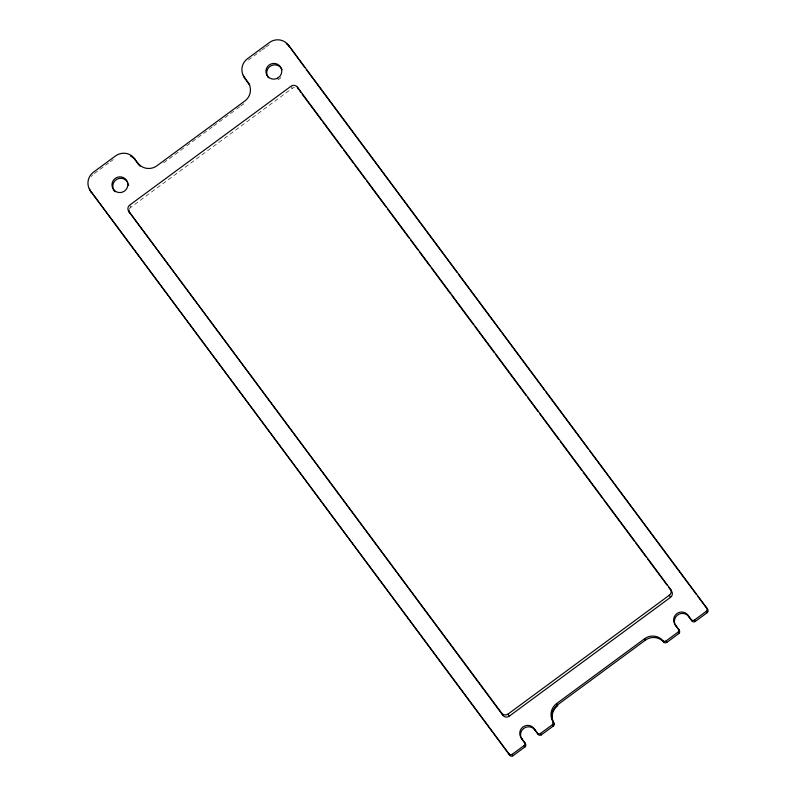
<?xml version="1.0" encoding="UTF-8"?>
<svg xmlns="http://www.w3.org/2000/svg" width="796" height="796" viewBox="0 0 796 796"><rect width="100%" height="100%" fill="white"/><g stroke="black" fill="none" stroke-linecap="round" stroke-linejoin="round"><path stroke-width="0.6" stroke-dasharray="3.98 2.98" d="M94.326 173.548L109.321 162.503M110.316 161.767L113.321 159.558M248.272 60.128L261.267 50.556M262.262 49.82L265.267 47.611M266.262 46.874L269.267 44.656M163.687 162.802L185.687 146.603M186.682 145.867L212.671 126.713M213.676 125.977L235.666 109.778M236.661 109.042L239.666 106.833M240.661 106.097L245.666 102.415M129.469 209.03A4.557 4.478 -29.1 0 1 130.942 207.199L292.212 88.366A4.557 4.478 -29.1 0 1 294.411 87.5M277.913 79.789L278.64 79.451A7.97 7.841 -29.1 0 0 281.028 77.302M291.028 86.237L292.212 88.366M129.748 205.06L130.942 207.199M91.321 176.583A13.661 13.442 -29.1 0 1 92.704 174.951"/><path stroke-width="1.19" d="M140.066 166.125A13.661 13.442 -29.1 0 1 138.673 164.533L134.544 158.613A13.661 13.442 -29.1 0 0 115.529 155.926L93.53 172.125A13.661 13.442 -29.1 0 0 90.555 191.02L509.858 755.404A2.279 2.239 -29.1 0 0 512.962 755.762L524.892 746.976A2.279 2.239 -29.1 0 0 525.39 743.822L520.624 736.947A7.97 7.841 -29.1 0 1 533.31 727.604L537.39 732.977A2.279 2.239 -29.1 0 0 540.554 733.424L552.494 724.639L553.389 723.156L552.484 720.688A13.661 13.442 -29.1 0 1 556.583 703.584L644.551 638.77A13.661 13.442 -29.1 0 1 662.173 639.865L663.725 642.034A2.279 2.239 -29.1 0 0 666.829 642.392L678.769 633.606A2.279 2.239 -29.1 0 0 679.257 630.452L675.376 624.9M525.39 743.822L521.42 738.37A7.97 7.841 -29.1 0 1 534.096 729.027L538.176 734.4A2.279 2.239 -29.1 0 0 541.35 734.847L553.28 726.061L554.145 723.703M128.763 211.358L501.709 713.166A4.557 4.478 -29.1 0 0 508.047 714.062L669.317 595.239A4.557 4.478 -29.1 0 0 670.312 588.94L297.366 87.132A4.557 4.478 -29.1 0 0 291.028 86.237L129.748 205.06A4.557 4.478 -29.1 0 0 128.763 211.358L502.893 715.305A4.557 4.478 -29.1 0 0 509.231 716.201L670.511 597.368A4.557 4.478 -29.1 0 0 671.496 591.07L670.312 588.94M663.725 642.034L662.968 641.287A13.661 13.442 -29.1 0 0 645.337 640.193L557.369 705.007A13.661 13.442 -29.1 0 0 553.28 722.111L554.543 724.41L553.359 722.28M90.555 191.02L509.062 753.981A2.279 2.239 -29.1 0 0 512.166 754.339L524.106 745.553A2.279 2.239 -29.1 0 0 524.594 742.399M662.939 640.611A2.279 2.239 -29.1 0 0 666.043 640.969L677.973 632.183A2.279 2.239 -29.1 0 0 678.471 629.029M675.953 625.984L674.501 623.576A7.97 7.841 -29.1 0 1 687.177 614.233L691.256 619.606A2.279 2.239 -29.1 0 0 694.43 620.054L706.36 611.268A2.279 2.239 -29.1 0 0 706.858 608.114L288.49 45.193A13.661 13.442 -29.1 0 0 269.476 42.496L247.476 58.705A13.661 13.442 -29.1 0 0 244.501 77.6L248.641 83.52A13.661 13.442 -29.1 0 1 249.755 85.301M675.287 624.999A7.97 7.841 -29.1 0 1 687.973 615.656L692.052 621.029A2.279 2.239 -29.1 0 0 695.216 621.477L707.156 612.691A2.279 2.239 -29.1 0 0 707.644 609.537L706.858 608.114M114.306 190.841L115.062 191.756M679.257 630.452L675.157 624.562M288.49 45.193L304.858 67.57M306.341 69.57L456.924 272.182M458.406 274.182L500.694 331.076M502.176 333.066L544.454 389.96M545.937 391.96L588.224 448.845M589.707 450.844L696.52 594.572M698.002 596.562L707.644 609.537M297.366 87.132L300.779 92.256M302.261 94.256L321.544 120.196M323.027 122.186L342.3 148.126M343.782 150.126L353.424 163.09M354.907 165.09L365.284 179.05M366.767 181.05L386.05 206.99M387.533 208.98L409.035 237.914M410.517 239.904L417.93 249.884M419.412 251.884L429.79 265.844M431.273 267.844L450.546 293.784M452.029 295.774L473.53 324.708M475.023 326.698L494.296 352.638M495.779 354.638L526.176 395.542M527.658 397.532L538.036 411.502M539.519 413.492L558.802 439.432M560.284 441.432L581.786 470.356M583.269 472.356L602.542 498.296M604.025 500.286L634.432 541.19M635.914 543.19L646.292 557.15M647.775 559.15L667.048 585.09M668.531 587.08L671.496 591.07M244.501 77.6L248.641 83.52M136.007 160.941L138.673 164.533M706.36 611.268L707.156 612.691M694.43 620.054L695.216 621.477M691.256 619.606L692.052 621.029M687.933 615.149L688.978 616.88M669.317 595.239L670.511 597.368M677.973 632.183L678.769 633.606M666.043 640.969L666.829 642.392M644.551 638.77L645.337 640.193M556.583 703.584L557.767 705.714A13.661 13.442 -29.1 0 0 553.668 722.818M553.389 723.156L554.185 724.579M553.091 723.982L553.877 725.405M552.494 724.639L553.28 726.061M540.554 733.424L541.35 734.847M537.39 732.977L538.176 734.4M534.315 728.828L535.111 730.25M534.066 728.519L534.852 729.942M508.047 714.062L509.231 716.201M521.29 737.932L522.295 739.693M524.106 745.553L524.892 746.976M501.709 713.166L502.893 715.305M512.166 754.339L512.962 755.762M509.062 753.981L509.858 755.404M134.544 158.613L135.33 160.036A13.661 13.442 -29.1 0 0 130.494 156.026M91.351 192.443A13.661 13.442 -29.1 0 1 89.411 188.712M286.262 43.68A13.661 13.442 -29.1 0 1 289.276 46.616M245.297 79.023A13.661 13.442 -29.1 0 1 243.357 75.292M247.845 82.097A13.661 13.442 -29.1 0 1 244.869 100.983L156.902 165.797A13.661 13.442 -29.1 0 1 137.887 163.11M297.734 88.426A4.557 4.478 -29.1 0 1 298.56 89.271M129.947 213.497A4.557 4.478 -29.1 0 1 129.131 210.154M268.471 77.749A7.97 7.841 -29.1 0 1 269.337 66.924A7.97 7.841 -29.1 0 1 280.272 67.083L281.286 68.307A7.97 7.841 -29.1 0 1 282.023 69.71M128.335 183.886A7.97 7.841 -29.1 0 1 128.614 185.448M114.047 190.533A7.97 7.841 -29.1 0 1 116.684 179.389A7.97 7.841 -29.1 0 1 127.738 182.413M277.854 78.028L276.391 78.704A7.97 7.841 -29.1 0 1 266.799 75.003A7.97 7.841 -29.1 0 1 269.167 64.993A7.97 7.841 -29.1 0 1 279.476 65.66L280.49 66.884A7.97 7.841 -29.1 0 1 277.854 78.028M114.266 190.334L113.261 189.11A7.97 7.841 -29.1 0 1 118.922 176.911A7.97 7.841 -29.1 0 1 127.41 187.179A7.97 7.841 -29.1 0 1 114.266 190.334"/></g></svg>
